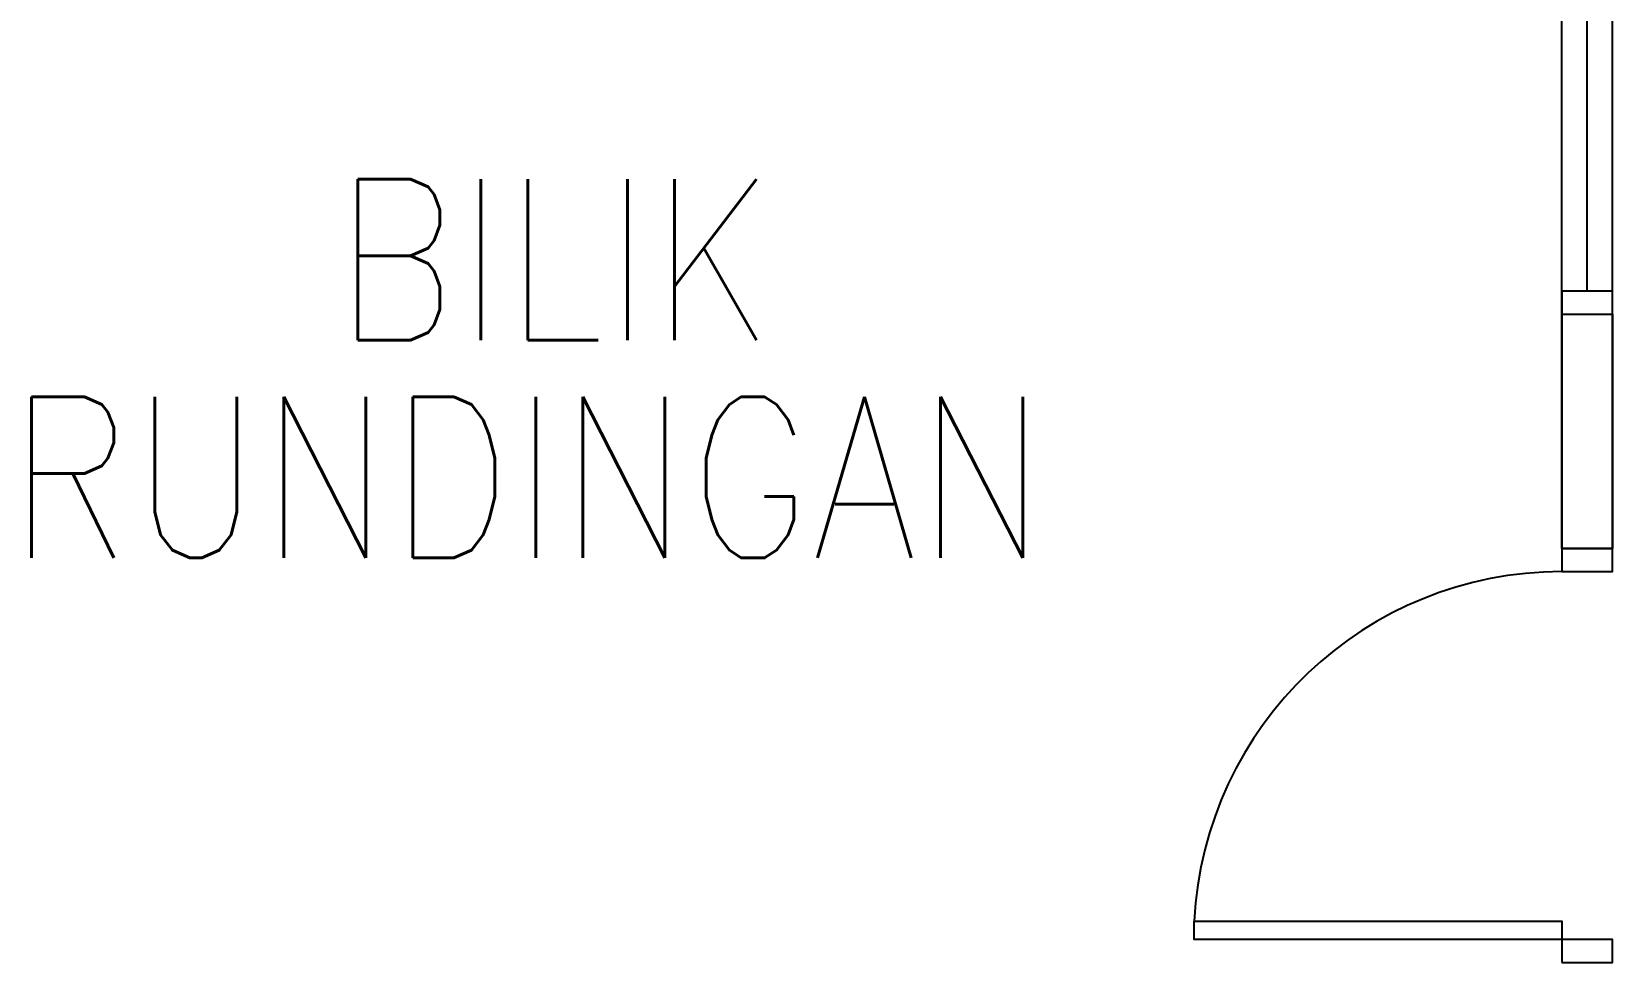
# Model space of a CAD drawing. Header units: inches. Extents: x -86408137 to 595769, y 1041006 to 3160331.
# Drawn here: x 396936 to 400373, y 1069224 to 1071248 of the extents above; entities that cross this region are included whole.
import ezdxf
from ezdxf.enums import TextEntityAlignment as Align

# ---------------------------------------------------------------- set-up
doc = ezdxf.new("R2010")
doc.units = ezdxf.units.IN
doc.header["$MEASUREMENT"] = 0
for name, color, linetype in [('DOOR', 2, 'Continuous'), ('partition', 8, 'Continuous'), ('WIN', 9, 'Continuous')]:
    doc.layers.add(name, color=color, linetype=linetype)
doc.layers.add('t3', color=8, linetype='Continuous', lineweight=25)
doc.styles.add('LAILA', font='romans.shx', dxfattribs={"width": 0.85, "height": 350})

# ---------------------------------------------------------------- blocks, each defined once
blk = doc.blocks.new('dr16')
at = {"layer": 'DOOR', "color": 1}
blk.add_line((-2409712.2, -909070.8), (-2409602.2, -909070.8), dxfattribs=at)
for points in [[(-2409712.2, -909070.8), (-2409602.2, -909070.8), (-2409602.2, -909020.8), (-2409712.2, -909020.8)], [(-2410511.2, -909830.8), (-2409712.2, -909830.8), (-2409712.2, -909870.8), (-2410511.2, -909870.8)], [(-2409712.2, -909920.8), (-2409602.2, -909920.8), (-2409602.2, -909870.8), (-2409712.2, -909870.8)]]:
    blk.add_lwpolyline(points, close=True, dxfattribs=at)
at = {"layer": 'DOOR', "color": 9}
blk.add_arc((-2409712.2, -909870.8), 800, 90, 177.134, dxfattribs=at)

msp = doc.modelspace()

# ---------------------------------------------------------------- linework, layer by layer
at = {"layer": 'partition'}
for p, q in [((400262.7, 1070634.1), (400372.7, 1070634.1)), ((400262.7, 1070124.1), (400262.7, 1070634.1)), ((400262.7, 1070634.1), (400262.7, 1070124.1)), ((400372.7, 1070124.1), (400372.7, 1070634.1)), ((400372.7, 1070634.1), (400372.7, 1070124.1)), ((400262.7, 1070124.1), (400372.7, 1070124.1))]:
    msp.add_line(p, q, dxfattribs=at)
at = {"layer": 'WIN'}
for p, q in [((400262.7, 1070634.1), (400262.7, 1071684.1)), ((400372.7, 1070634.1), (400372.7, 1071684.1)), ((400317.7, 1070684.1), (400317.7, 1071634.1))]:
    msp.add_line(p, q, dxfattribs=at)
msp.add_lwpolyline([(400372.7, 1070684.1), (400262.7, 1070684.1), (400262.7, 1070634.1), (400372.7, 1070634.1)], close=True, dxfattribs=at)

# ---------------------------------------------------------------- block references
at = {"layer": 'DOOR'}
msp.add_blockref('dr16', (2809974.8, 1979144.8), dxfattribs=at)

# ---------------------------------------------------------------- texts
at = {"layer": 't3', "style": 'LAILA', "width": 0.85}
for s, p in [('BILIK', (397593.9, 1070927.4)), ('RUNDINGAN', (396884.8, 1070453.8))]:
    msp.add_text(s, height=350, dxfattribs=at).set_placement(p, align=Align.TOP_LEFT)

doc.saveas('drawing.dxf')
